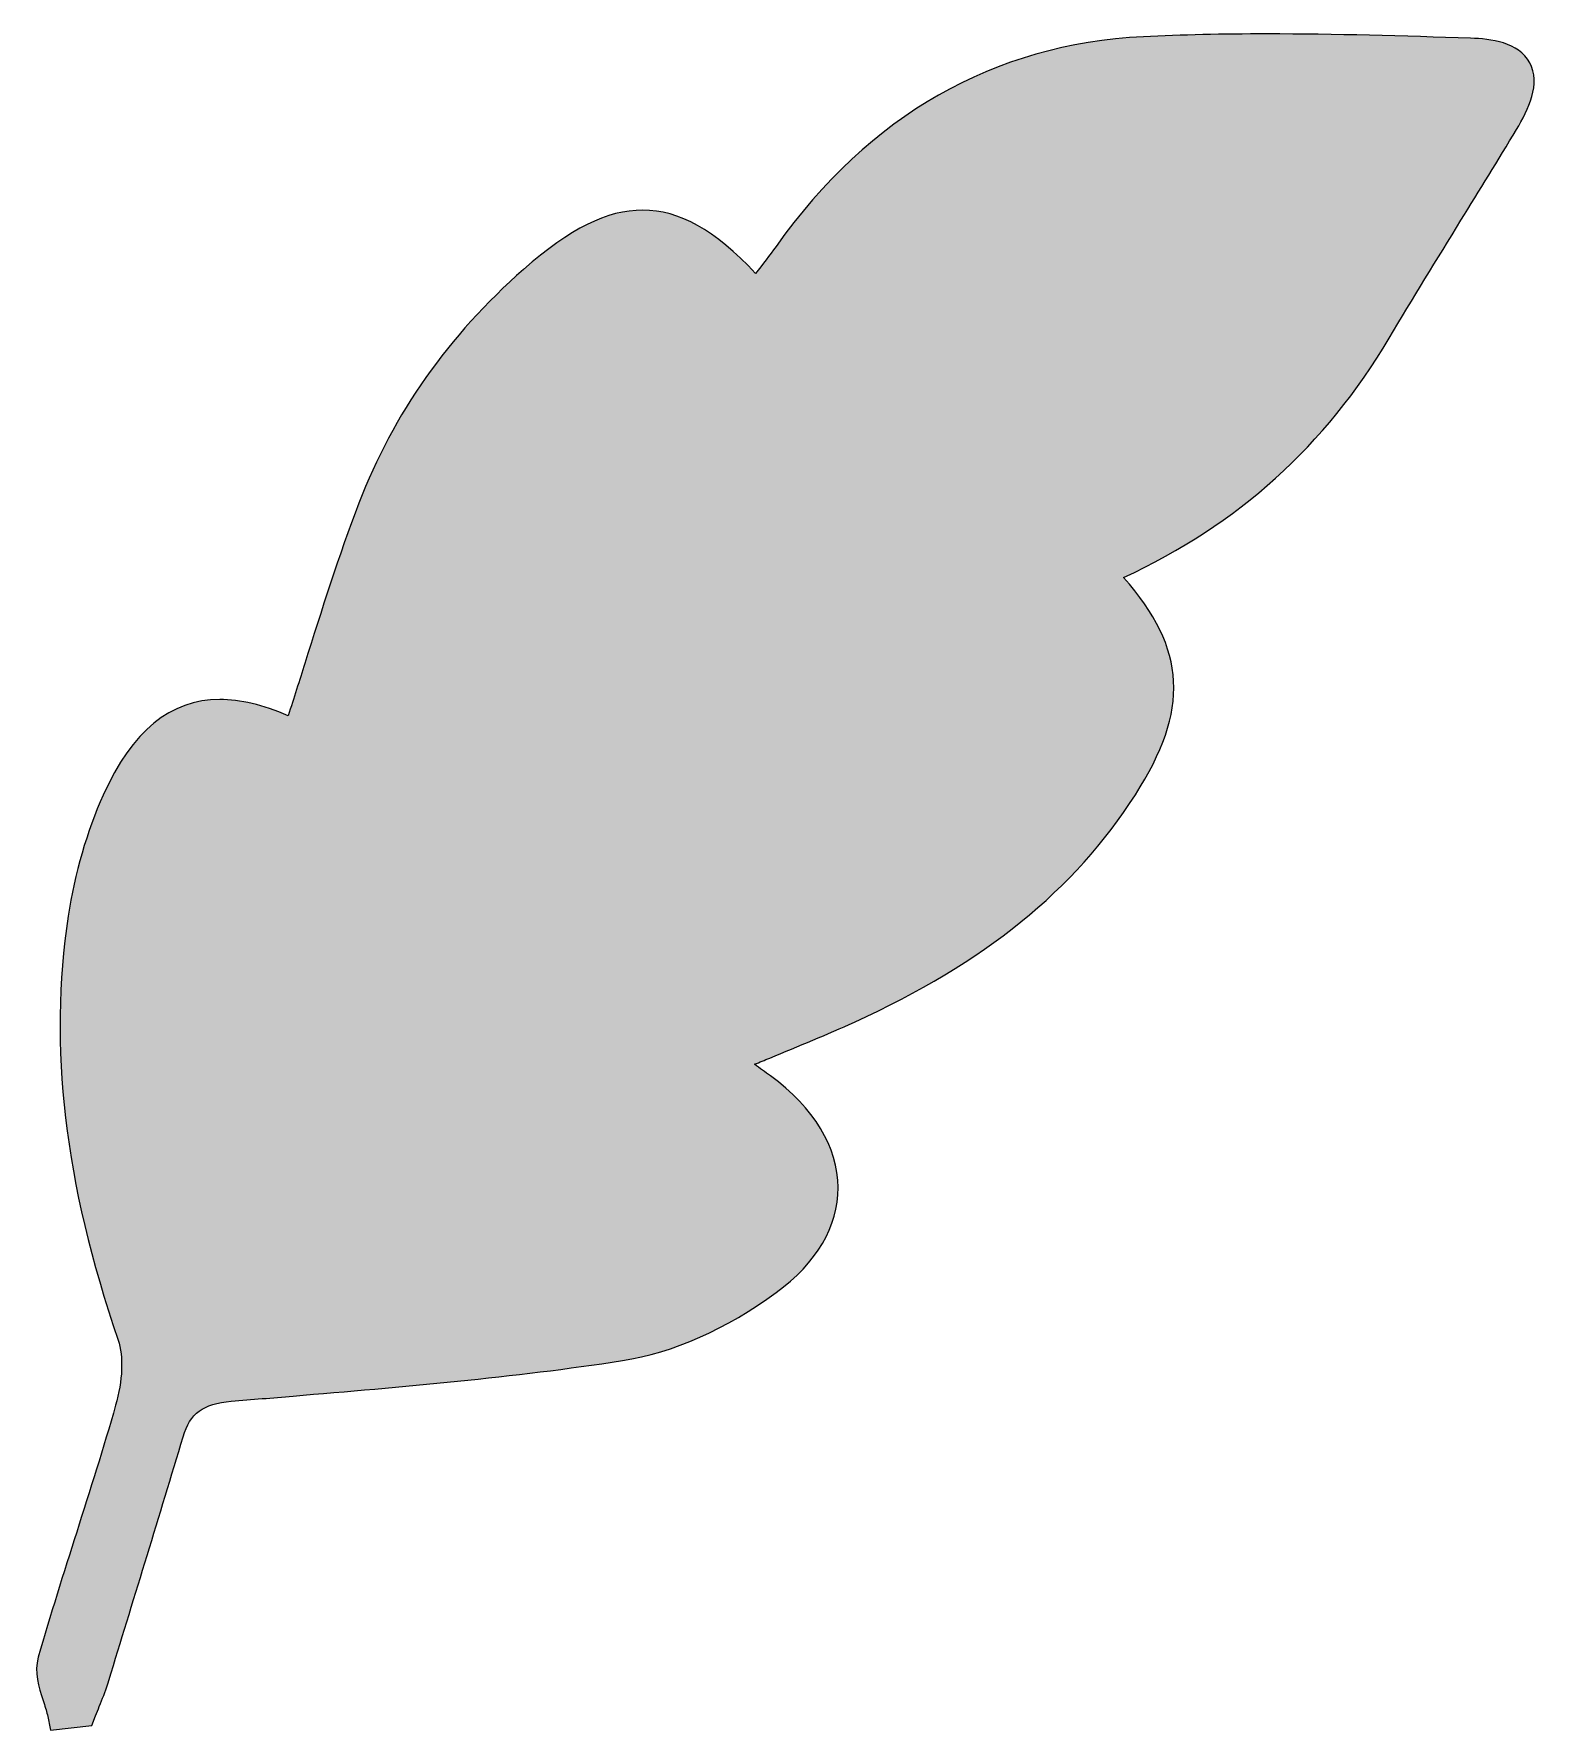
# Model space of a CAD drawing. Header units: inches. Extents: x 792 to 7891, y -1099 to 2748.
# Drawn here: x 5100 to 5986, y -1099 to -101 of the extents above; entities that cross this region are included whole.
import ezdxf

# ---------------------------------------------------------------- set-up
doc = ezdxf.new("R2010")
doc.units = ezdxf.units.IN
doc.header["$MEASUREMENT"] = 0
doc.layers.add('Layer 1', color=7, linetype='Continuous')

msp = doc.modelspace()

# ---------------------------------------------------------------- hatches: boundary and pattern name
at = {"layer": 'Layer 1', "true_color": 0xcd7e2e}
h = msp.add_hatch(color=32, dxfattribs=at)
h.dxf.hatch_style = 2
edge = h.paths.add_edge_path()
edge.add_spline(control_points=[(5971.29, -157.68), (5960.54, -175.54), (5949.43, -193.55), (5938.69, -210.96), (5924.7, -233.64), (5910.24, -257.11), (5896.44, -280.37), (5858.99, -343.52), (5807.84, -389.64), (5740.38, -421), (5777.66, -463.2), (5779.14, -498.95), (5747.28, -548.68), (5711.29, -604.87), (5658.81, -647.35), (5582.13, -682.32), (5566.02, -689.68), (5549.65, -696.38), (5532.33, -703.49), (5529.37, -704.69), (5526.38, -705.92), (5523.36, -707.17), (5526.56, -709.49), (5529.65, -711.74), (5532.73, -713.99), (5558.33, -732.64), (5572.46, -755.96), (5572.51, -779.63), (5572.56, -802.49), (5559.98, -823.85), (5536.14, -841.39), (5507.3, -862.61), (5475.18, -876.8), (5445.69, -881.36), (5381.49, -891.25), (5315.7, -896.81), (5252.08, -902.18), (5239.97, -903.2), (5227.86, -904.24), (5215.76, -905.29), (5199.04, -906.74), (5191.63, -912.19), (5187.45, -926.13), (5173.55, -972.45), (5159.09, -1019.42), (5145.11, -1064.85), (5145.11, -1064.85), (5143.1, -1071.37), (5143.1, -1071.37), (5141.67, -1076), (5139.9, -1080.37), (5138.19, -1084.61), (5137.45, -1086.46), (5136.7, -1088.31), (5135.99, -1090.17), (5135.99, -1090.17), (5133.81, -1095.86), (5133.81, -1095.86), (5133.81, -1095.86), (5109.51, -1098.55), (5109.51, -1098.55), (5109.51, -1098.55), (5107.64, -1089.68), (5107.64, -1089.68), (5107.1, -1087.11), (5106.16, -1084.23), (5105.18, -1081.2), (5102.63, -1073.34), (5099.74, -1064.43), (5102.25, -1055.68), (5109.35, -1030.99), (5117.24, -1006.17), (5124.88, -982.15), (5132.63, -957.77), (5140.64, -932.55), (5147.78, -907.61), (5151.92, -893.18), (5152.45, -878.86), (5149.22, -869.35), (5117.55, -776.23), (5108.23, -697.02), (5119.91, -620.07), (5123.74, -594.86), (5130.86, -570.24), (5140.5, -548.86), (5157.54, -511.07), (5179.94, -492.69), (5208.98, -492.69), (5221.05, -492.69), (5234.29, -495.86), (5249.21, -502.3), (5252.54, -491.99), (5255.81, -481.6), (5259, -471.46), (5268.78, -440.4), (5278.9, -408.27), (5290.79, -377.27), (5310.89, -324.83), (5343.46, -278.61), (5387.61, -239.88), (5415.05, -215.8), (5436.65, -205.06), (5457.64, -205.06), (5479.23, -205.06), (5500, -216.64), (5524, -242.33), (5528.23, -236.9), (5532.23, -231.74), (5536.03, -226.39), (5591.03, -149.04), (5663.68, -107.56), (5751.97, -103.13), (5774.52, -102), (5798.32, -101.45), (5824.72, -101.45), (5864.78, -101.45), (5905.25, -102.74), (5944.38, -103.99), (5956.13, -104.36), (5972.5, -106.24), (5979.09, -118.36), (5985.78, -130.64), (5978.44, -145.83), (5971.29, -157.68)], knot_values=[0, 0, 0, 0, 1, 1, 1, 2, 2, 2, 3, 3, 3, 4, 4, 4, 5, 5, 5, 6, 6, 6, 7, 7, 7, 8, 8, 8, 9, 9, 9, 10, 10, 10, 11, 11, 11, 12, 12, 12, 13, 13, 13, 14, 14, 14, 15, 15, 15, 16, 16, 16, 17, 17, 17, 18, 18, 18, 19, 19, 19, 20, 20, 20, 21, 21, 21, 22, 22, 22, 23, 23, 23, 24, 24, 24, 25, 25, 25, 26, 26, 26, 27, 27, 27, 28, 28, 28, 29, 29, 29, 30, 30, 30, 31, 31, 31, 32, 32, 32, 33, 33, 33, 34, 34, 34, 35, 35, 35, 36, 36, 36, 37, 37, 37, 38, 38, 38, 39, 39, 39, 40, 40, 40, 41, 41, 41, 41], degree=3, periodic=1)

# ---------------------------------------------------------------- linework, layer by layer
at = {"layer": 'Layer 1', "lineweight": 0}
msp.add_open_spline([(5971.29, -157.68), (5960.54, -175.54), (5949.43, -193.55), (5938.69, -210.96), (5924.7, -233.64), (5910.24, -257.11), (5896.44, -280.37), (5858.99, -343.52), (5807.84, -389.64), (5740.38, -421), (5777.66, -463.2), (5779.14, -498.95), (5747.28, -548.68), (5711.29, -604.87), (5658.81, -647.35), (5582.13, -682.32), (5566.02, -689.68), (5549.65, -696.38), (5532.33, -703.49), (5529.37, -704.69), (5526.38, -705.92), (5523.36, -707.17), (5526.56, -709.49), (5529.65, -711.74), (5532.73, -713.99), (5558.33, -732.64), (5572.46, -755.96), (5572.51, -779.63), (5572.56, -802.49), (5559.98, -823.85), (5536.14, -841.39), (5507.3, -862.61), (5475.18, -876.8), (5445.69, -881.36), (5381.49, -891.25), (5315.7, -896.81), (5252.08, -902.18), (5239.97, -903.2), (5227.86, -904.24), (5215.76, -905.29), (5199.04, -906.74), (5191.63, -912.19), (5187.45, -926.13), (5173.55, -972.45), (5159.09, -1019.42), (5145.11, -1064.85), (5145.11, -1064.85), (5143.1, -1071.37), (5143.1, -1071.37), (5141.67, -1076), (5139.9, -1080.37), (5138.19, -1084.61), (5137.45, -1086.46), (5136.7, -1088.31), (5135.99, -1090.17), (5135.99, -1090.17), (5133.81, -1095.86), (5133.81, -1095.86), (5133.81, -1095.86), (5109.51, -1098.55), (5109.51, -1098.55), (5109.51, -1098.55), (5107.64, -1089.68), (5107.64, -1089.68), (5107.1, -1087.11), (5106.16, -1084.23), (5105.18, -1081.2), (5102.63, -1073.34), (5099.74, -1064.43), (5102.25, -1055.68), (5109.35, -1030.99), (5117.24, -1006.17), (5124.88, -982.15), (5132.63, -957.77), (5140.64, -932.55), (5147.78, -907.61), (5151.92, -893.18), (5152.45, -878.86), (5149.22, -869.35), (5117.55, -776.23), (5108.23, -697.02), (5119.91, -620.07), (5123.74, -594.86), (5130.86, -570.24), (5140.5, -548.86), (5157.54, -511.07), (5179.94, -492.69), (5208.98, -492.69), (5221.05, -492.69), (5234.29, -495.86), (5249.21, -502.3), (5252.54, -491.99), (5255.81, -481.6), (5259, -471.46), (5268.78, -440.4), (5278.9, -408.27), (5290.79, -377.27), (5310.89, -324.83), (5343.46, -278.61), (5387.61, -239.88), (5415.05, -215.8), (5436.65, -205.06), (5457.64, -205.06), (5479.23, -205.06), (5500, -216.64), (5524, -242.33), (5528.23, -236.9), (5532.23, -231.74), (5536.03, -226.39), (5591.03, -149.04), (5663.68, -107.56), (5751.97, -103.13), (5774.52, -102), (5798.32, -101.45), (5824.72, -101.45), (5864.78, -101.45), (5905.25, -102.74), (5944.38, -103.99), (5956.13, -104.36), (5972.5, -106.24), (5979.09, -118.36), (5985.78, -130.64), (5978.44, -145.83), (5971.29, -157.68)], degree=3, knots=[0, 0, 0, 0, 1, 1, 1, 2, 2, 2, 3, 3, 3, 4, 4, 4, 5, 5, 5, 6, 6, 6, 7, 7, 7, 8, 8, 8, 9, 9, 9, 10, 10, 10, 11, 11, 11, 12, 12, 12, 13, 13, 13, 14, 14, 14, 15, 15, 15, 16, 16, 16, 17, 17, 17, 18, 18, 18, 19, 19, 19, 20, 20, 20, 21, 21, 21, 22, 22, 22, 23, 23, 23, 24, 24, 24, 25, 25, 25, 26, 26, 26, 27, 27, 27, 28, 28, 28, 29, 29, 29, 30, 30, 30, 31, 31, 31, 32, 32, 32, 33, 33, 33, 34, 34, 34, 35, 35, 35, 36, 36, 36, 37, 37, 37, 38, 38, 38, 39, 39, 39, 40, 40, 40, 41, 41, 41, 41], dxfattribs=at)

doc.saveas('drawing.dxf')
